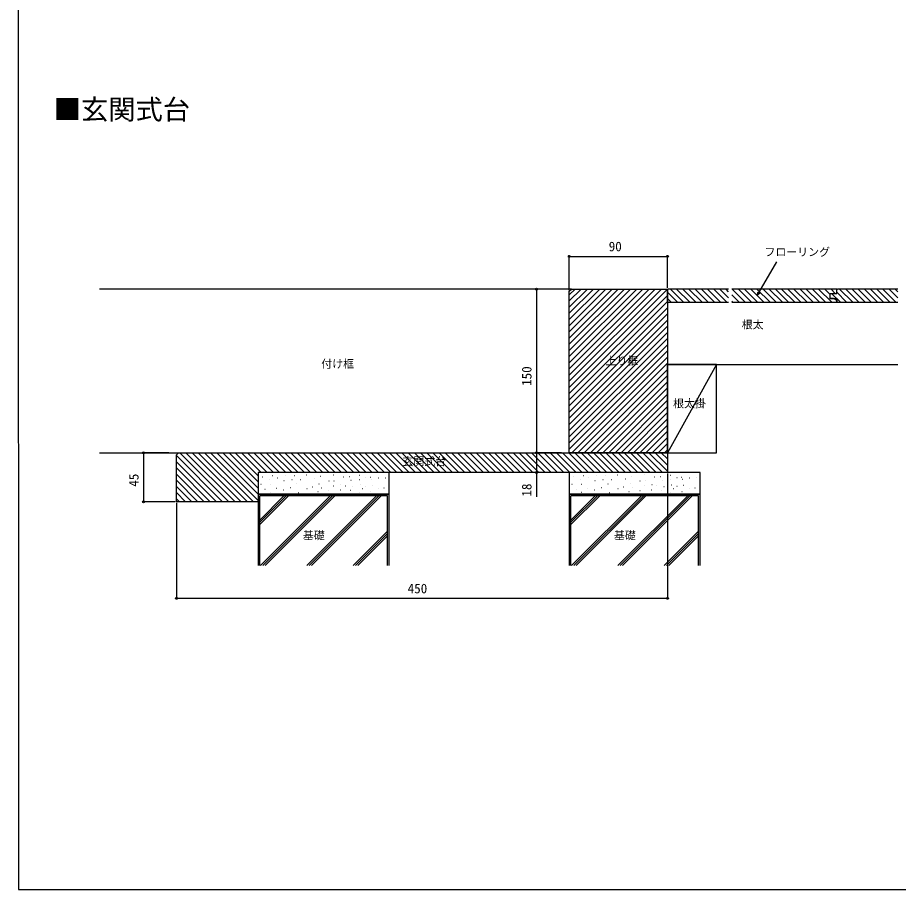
# Model space of a CAD drawing. Units: millimetres, scale not verified. Extents: x -700 to 700, y -1059 to 1057.
# Drawn here: x -700 to 107, y -1059 to -261 of the extents above; entities that cross this region are included whole.
import ezdxf
from ezdxf.enums import TextEntityAlignment as Align

# ---------------------------------------------------------------- set-up
doc = ezdxf.new("R2010")
doc.units = ezdxf.units.MM
doc.header["$LTSCALE"] = 4
for name, color, linetype in [('0-1_USER1', 3, 'Continuous'), ('0-4_YKK_D', 6, 'Continuous'), ('0-5_YKK_ZWAK', 7, 'Continuous'), ('0-6_YSS_K', 3, 'Continuous'), ('0-7_YSS_KE', 3, 'Continuous')]:
    doc.layers.add(name, color=color, linetype=linetype)
doc.styles.add('ＭＳ ゴシック', font='')
doc.styles.get('ＭＳ ゴシック').set_extended_font_data('MS Gothic')

msp = doc.modelspace()

# ---------------------------------------------------------------- linework, layer by layer
at = {"layer": '0-4_YKK_D'}
for p, q in [((-194.576, -510.351), (-194.576, -478.351)), ((-194.576, -479.351), (-104.576, -479.351)), ((-104.576, -508.351), (-104.576, -478.351)), ((-201.576, -509.351), (-225.576, -509.351)), ((-224.576, -509.351), (-224.576, -659.351)), ((-561.576, -659.351), (-585.576, -659.351)), ((-584.576, -659.351), (-584.576, -704.351)), ((-201.576, -659.351), (-225.576, -659.351)), ((-224.576, -659.351), (-223.576, -659.351)), ((-223.576, -677.353), (-223.576, -677.353)), ((-104.576, -678.351), (-104.576, -793.713)), ((-555.576, -704.351), (-585.576, -704.351)), ((-554.576, -705.351), (-554.576, -793.713)), ((-104.576, -792.713), (-554.576, -792.713))]:
    msp.add_line(p, q, dxfattribs=at)
for points in [[(-22.341, -515.351), (-20.591, -512.32), (-4.504, -484.456)], [(-19.779, -512.789), (-22.341, -515.351), (-21.403, -511.851)], [(-224.576, -659.351), (-224.576, -677.353), (-224.576, -699.648)]]:
    msp.add_lwpolyline(points, dxfattribs=at)
for centre in [(-194.576, -479.351), (-104.576, -479.351), (-224.576, -509.351), (-584.576, -659.351), (-224.576, -659.351), (-224.576, -659.351), (-224.576, -677.353), (-584.576, -704.351), (-554.576, -792.713), (-104.576, -792.713)]:
    msp.add_circle(centre, 0.875, dxfattribs=at)
at = {"layer": '0-5_YKK_ZWAK'}
msp.add_line((-700, 980.6), (-699.339, -1059.4), dxfattribs=at)
msp.add_lwpolyline([(-699.339, -1059.4), (700, -1059.4), (700, 980.6)], dxfattribs=at)
at = {"layer": '0-6_YSS_K'}
for p, q in [((-194.576, -593.788), (-110.139, -509.351)), ((-194.576, -588.131), (-115.796, -509.351)), ((-194.576, -582.474), (-121.453, -509.351)), ((-194.576, -576.817), (-127.11, -509.351)), ((-194.576, -571.16), (-132.767, -509.351)), ((-194.576, -565.503), (-138.423, -509.351)), ((-194.576, -559.846), (-144.08, -509.351)), ((-194.576, -554.19), (-149.737, -509.351)), ((-194.576, -548.533), (-155.394, -509.351)), ((-194.576, -542.876), (-161.051, -509.351)), ((-194.576, -537.219), (-166.708, -509.351)), ((-194.576, -531.562), (-172.365, -509.351)), ((-194.576, -525.905), (-178.021, -509.351)), ((-194.576, -520.248), (-183.678, -509.351)), ((-194.576, -514.592), (-189.335, -509.351)), ((-194.576, -599.444), (-104.576, -509.444)), ((-194.576, -605.101), (-104.576, -515.101)), ((-95.537, -521.351), (-104.576, -512.312)), ((-89.88, -521.351), (-101.88, -509.351)), ((-84.223, -521.351), (-96.223, -509.351)), ((-78.566, -521.351), (-90.566, -509.351)), ((-72.91, -521.351), (-84.91, -509.351)), ((-67.253, -521.351), (-79.253, -509.351)), ((-61.596, -521.351), (-73.596, -509.351)), ((-55.939, -521.351), (-67.939, -509.351)), ((-50.282, -521.351), (-62.282, -509.351)), ((-48.576, -517.401), (-56.625, -509.351)), ((-48.576, -511.744), (-50.969, -509.351)), ((-38.969, -521.351), (-45.576, -514.744)), ((-33.312, -521.351), (-45.312, -509.351)), ((-27.655, -521.351), (-39.655, -509.351)), ((-21.998, -521.351), (-33.998, -509.351)), ((-16.341, -521.351), (-28.341, -509.351)), ((-10.684, -521.351), (-22.684, -509.351)), ((-5.027, -521.351), (-17.027, -509.351)), ((0.629, -521.351), (-11.371, -509.351)), ((6.286, -521.351), (-5.714, -509.351)), ((11.943, -521.351), (-0.057, -509.351)), ((17.6, -521.351), (5.6, -509.351)), ((23.257, -521.351), (11.257, -509.351)), ((28.914, -521.351), (16.914, -509.351)), ((34.571, -521.351), (22.571, -509.351)), ((40.227, -521.351), (28.227, -509.351)), ((45.884, -521.351), (33.884, -509.351)), ((44.424, -514.234), (39.541, -509.351)), ((49.098, -513.251), (45.198, -509.351)), ((53.806, -521.351), (45.706, -513.251)), ((59.463, -521.351), (50.424, -512.312)), ((65.12, -521.351), (53.12, -509.351)), ((70.777, -521.351), (58.777, -509.351)), ((76.434, -521.351), (64.434, -509.351)), ((82.09, -521.351), (70.09, -509.351)), ((87.747, -521.351), (75.747, -509.351)), ((93.404, -521.351), (81.404, -509.351)), ((99.061, -521.351), (87.061, -509.351)), ((104.718, -521.351), (92.718, -509.351)), ((106.424, -517.401), (98.375, -509.351)), ((106.424, -511.744), (104.031, -509.351)), ((-194.576, -610.758), (-104.576, -520.758)), ((-101.194, -521.351), (-104.576, -517.969)), ((-44.625, -521.351), (-45.576, -520.401)), ((50.424, -520.234), (48.341, -518.151)), ((-194.576, -616.415), (-104.576, -526.415)), ((-194.576, -622.072), (-104.576, -532.072)), ((-194.576, -627.729), (-104.576, -537.729)), ((-194.576, -633.386), (-104.576, -543.386)), ((-194.576, -639.042), (-104.576, -549.042)), ((-194.576, -644.699), (-104.576, -554.699)), ((-194.576, -650.356), (-104.576, -560.356)), ((-194.576, -656.013), (-104.576, -566.013)), ((-192.257, -659.351), (-104.576, -571.67)), ((-186.6, -659.351), (-104.576, -577.327)), ((-59.576, -578.351), (-104.576, -578.351)), ((-104.576, -659.351), (-104.576, -578.351)), ((-180.943, -659.351), (-104.576, -582.984)), ((-175.286, -659.351), (-104.576, -588.64)), ((-169.63, -659.351), (-104.576, -594.297)), ((-163.973, -659.351), (-104.576, -599.954)), ((-158.316, -659.351), (-104.576, -605.611)), ((-152.659, -659.351), (-104.576, -611.268)), ((-147.002, -659.351), (-104.576, -616.925)), ((-141.345, -659.351), (-104.576, -622.581)), ((-135.688, -659.351), (-104.576, -628.238)), ((-130.032, -659.351), (-104.576, -633.895)), ((-124.375, -659.351), (-104.576, -639.552)), ((-118.718, -659.351), (-104.576, -645.209)), ((-113.061, -659.351), (-104.576, -650.866)), ((-551.492, -659.326), (-506.492, -704.326)), ((-545.836, -659.326), (-500.836, -704.326)), ((-540.179, -659.326), (-495.179, -704.326)), ((-534.522, -659.326), (-489.522, -704.326)), ((-528.865, -659.326), (-483.865, -704.326)), ((-523.208, -659.326), (-479.576, -702.958)), ((-517.551, -659.326), (-479.576, -697.301)), ((-511.894, -659.326), (-479.576, -691.645)), ((-506.238, -659.326), (-479.576, -685.988)), ((-500.581, -659.326), (-479.576, -680.331)), ((-494.924, -659.326), (-476.902, -677.347)), ((-489.267, -659.326), (-471.246, -677.347)), ((-483.61, -659.326), (-465.589, -677.347)), ((-477.953, -659.326), (-459.932, -677.347)), ((-472.296, -659.326), (-454.275, -677.347)), ((-466.64, -659.326), (-448.618, -677.347)), ((-460.983, -659.326), (-442.961, -677.347)), ((-455.326, -659.326), (-437.304, -677.347)), ((-449.669, -659.326), (-431.648, -677.347)), ((-444.012, -659.326), (-425.991, -677.347)), ((-438.355, -659.326), (-420.334, -677.347)), ((-432.698, -659.326), (-414.677, -677.347)), ((-427.042, -659.326), (-409.02, -677.347)), ((-421.385, -659.326), (-403.363, -677.347)), ((-415.728, -659.326), (-397.707, -677.347)), ((-410.071, -659.326), (-392.05, -677.347)), ((-404.414, -659.326), (-386.393, -677.347)), ((-398.757, -659.326), (-380.736, -677.347)), ((-393.101, -659.326), (-375.079, -677.347)), ((-387.444, -659.326), (-369.422, -677.347)), ((-381.787, -659.326), (-363.765, -677.347)), ((-376.13, -659.326), (-358.109, -677.347)), ((-370.473, -659.326), (-352.452, -677.347)), ((-364.816, -659.326), (-346.795, -677.347)), ((-359.159, -659.326), (-341.138, -677.347)), ((-353.503, -659.326), (-335.481, -677.347)), ((-347.846, -659.326), (-329.824, -677.347)), ((-342.189, -659.326), (-324.167, -677.347)), ((-336.532, -659.326), (-318.511, -677.347)), ((-330.875, -659.326), (-312.854, -677.347)), ((-325.218, -659.326), (-307.197, -677.347)), ((-319.561, -659.326), (-301.54, -677.347)), ((-313.905, -659.326), (-295.883, -677.347)), ((-308.248, -659.326), (-290.226, -677.347)), ((-302.591, -659.326), (-284.569, -677.347)), ((-296.934, -659.326), (-278.913, -677.347)), ((-291.277, -659.326), (-273.256, -677.347)), ((-285.62, -659.326), (-267.599, -677.347)), ((-279.963, -659.326), (-261.942, -677.347)), ((-274.307, -659.326), (-256.285, -677.347)), ((-268.65, -659.326), (-250.628, -677.347)), ((-262.993, -659.326), (-244.971, -677.347)), ((-257.336, -659.326), (-239.315, -677.347)), ((-251.679, -659.326), (-233.658, -677.347)), ((-246.022, -659.326), (-228.001, -677.347)), ((-240.365, -659.326), (-222.344, -677.347)), ((-234.709, -659.326), (-216.687, -677.347)), ((-229.052, -659.326), (-211.03, -677.347)), ((-223.395, -659.326), (-205.373, -677.347)), ((-217.738, -659.326), (-199.717, -677.347)), ((-212.081, -659.326), (-194.06, -677.347)), ((-206.424, -659.326), (-188.403, -677.347)), ((-200.767, -659.326), (-182.746, -677.347)), ((-195.111, -659.326), (-177.089, -677.347)), ((-189.454, -659.326), (-171.432, -677.347)), ((-183.797, -659.326), (-165.775, -677.347)), ((-178.14, -659.326), (-160.119, -677.347)), ((-172.483, -659.326), (-154.462, -677.347)), ((-166.826, -659.326), (-148.805, -677.347)), ((-161.169, -659.326), (-143.148, -677.347)), ((-155.513, -659.326), (-137.491, -677.347)), ((-149.856, -659.326), (-131.834, -677.347)), ((-144.199, -659.326), (-126.177, -677.347)), ((-138.542, -659.326), (-120.521, -677.347)), ((-132.885, -659.326), (-114.864, -677.347)), ((-127.228, -659.326), (-109.207, -677.347)), ((-121.571, -659.326), (-104.576, -676.322)), ((-115.915, -659.326), (-104.576, -670.665)), ((-110.258, -659.326), (-104.576, -665.008)), ((-107.404, -659.351), (-104.576, -656.523)), ((-554.576, -661.899), (-512.149, -704.326)), ((-554.576, -667.556), (-517.806, -704.326)), ((-554.576, -673.213), (-523.463, -704.326)), ((-554.55, -678.895), (-529.12, -704.326)), ((-554.55, -684.552), (-534.777, -704.326)), ((-475.544, -681.397), (-475.344, -681.397)), ((-469.362, -684.168), (-469.162, -684.168)), ((-466.826, -680.11), (-466.626, -680.11)), ((-462.11, -682.397), (-461.91, -682.397)), ((-456.089, -684.745), (-455.889, -684.745)), ((-454.393, -679.967), (-454.193, -679.967)), ((-448.82, -683.969), (-448.62, -683.969)), ((-446.248, -680.11), (-446.048, -680.11)), ((-440.796, -683.88), (-440.596, -683.88)), ((-435.673, -679.539), (-435.473, -679.539)), ((-428.389, -683.303), (-428.189, -683.303)), ((-422.382, -680.825), (-422.182, -680.825)), ((-414.808, -685.112), (-414.608, -685.112)), ((-410.807, -679.682), (-410.607, -679.682)), ((-410.211, -685.034), (-410.011, -685.034)), ((-401.375, -681.397), (-401.175, -681.397)), ((-395.945, -680.968), (-395.745, -680.968)), ((-394.63, -684.457), (-394.43, -684.457)), ((-387.085, -679.825), (-386.885, -679.825)), ((-386.656, -683.683), (-386.456, -683.683)), ((-381.082, -682.111), (-380.882, -682.111)), ((-376.938, -681.825), (-376.738, -681.825)), ((-375.875, -683.591), (-375.675, -683.591)), ((-369.364, -682.254), (-369.164, -682.254)), ((-363.179, -682.149), (-362.979, -682.149)), ((-190.544, -681.393), (-190.344, -681.393)), ((-184.362, -684.165), (-184.162, -684.165)), ((-181.826, -680.107), (-181.626, -680.107)), ((-177.11, -682.393), (-176.91, -682.393)), ((-171.089, -684.742), (-170.889, -684.742)), ((-169.393, -679.964), (-169.193, -679.964)), ((-163.82, -683.965), (-163.62, -683.965)), ((-161.248, -680.107), (-161.048, -680.107)), ((-155.796, -683.876), (-155.596, -683.876)), ((-150.673, -679.535), (-150.473, -679.535)), ((-143.389, -683.299), (-143.189, -683.299)), ((-137.382, -680.821), (-137.182, -680.821)), ((-129.808, -685.108), (-129.608, -685.108)), ((-125.807, -679.678), (-125.607, -679.678)), ((-125.211, -685.03), (-125.011, -685.03)), ((-116.375, -681.393), (-116.175, -681.393)), ((-110.945, -680.964), (-110.745, -680.964)), ((-109.63, -684.453), (-109.43, -684.453)), ((-102.085, -679.821), (-101.885, -679.821)), ((-101.656, -683.679), (-101.456, -683.679)), ((-96.082, -682.107), (-95.882, -682.107)), ((-91.938, -681.821), (-91.738, -681.821)), ((-90.875, -683.587), (-90.675, -683.587)), ((-84.364, -682.25), (-84.164, -682.25)), ((-78.179, -682.145), (-77.979, -682.145)), ((-554.55, -690.209), (-540.434, -704.326)), ((-477.116, -687.97), (-476.916, -687.97)), ((-473.401, -692.536), (-473.201, -692.536)), ((-468.398, -688.113), (-468.198, -688.113)), ((-462.725, -691.67), (-462.525, -691.67)), ((-456.394, -693.401), (-456.194, -693.401)), ((-450.03, -691.093), (-449.83, -691.093)), ((-444.247, -687.827), (-444.047, -687.827)), ((-435.025, -691.959), (-434.825, -691.959)), ((-430.099, -690.543), (-429.899, -690.543)), ((-423.954, -687.827), (-423.754, -687.827)), ((-421.464, -691.382), (-421.264, -691.382)), ((-410.521, -689.685), (-410.321, -689.685)), ((-404.44, -693.402), (-404.24, -693.402)), ((-403.947, -688.542), (-403.747, -688.542)), ((-399.517, -689.685), (-399.317, -689.685)), ((-394.944, -693.544), (-394.744, -693.544)), ((-392.944, -690.114), (-392.744, -690.114)), ((-386.227, -688.828), (-386.027, -688.828)), ((-383.954, -691.959), (-383.754, -691.959)), ((-381.082, -689.828), (-380.882, -689.828)), ((-375.223, -688.971), (-375.023, -688.971)), ((-369.815, -691.959), (-369.615, -691.959)), ((-364.505, -691.543), (-364.305, -691.543)), ((-192.116, -687.966), (-191.916, -687.966)), ((-188.401, -692.532), (-188.201, -692.532)), ((-183.398, -688.109), (-183.198, -688.109)), ((-177.725, -691.667), (-177.525, -691.667)), ((-171.394, -693.397), (-171.194, -693.397)), ((-165.03, -691.09), (-164.83, -691.09)), ((-159.247, -687.823), (-159.047, -687.823)), ((-150.025, -691.955), (-149.825, -691.955)), ((-145.099, -690.539), (-144.899, -690.539)), ((-138.954, -687.823), (-138.754, -687.823)), ((-136.464, -691.378), (-136.264, -691.378)), ((-125.521, -689.681), (-125.321, -689.681)), ((-119.44, -693.398), (-119.24, -693.398)), ((-118.947, -688.538), (-118.747, -688.538)), ((-114.517, -689.681), (-114.317, -689.681)), ((-109.944, -693.54), (-109.744, -693.54)), ((-107.944, -690.11), (-107.744, -690.11)), ((-101.227, -688.824), (-101.027, -688.824)), ((-98.954, -691.955), (-98.754, -691.955)), ((-96.082, -689.824), (-95.882, -689.824)), ((-90.223, -688.967), (-90.023, -688.967)), ((-84.815, -691.955), (-84.615, -691.955)), ((-79.505, -691.539), (-79.305, -691.539)), ((-554.55, -695.866), (-546.09, -704.326)), ((-554.55, -701.523), (-551.747, -704.326)), ((-478.076, -762.717), (-478.076, -698.851)), ((-361.076, -698.851), (-478.076, -698.851)), ((-478.076, -725.193), (-451.734, -698.851)), ((-478.076, -723.072), (-453.855, -698.851)), ((-478.076, -720.95), (-455.976, -698.851)), ((-413.55, -698.851), (-477.416, -762.717)), ((-475.294, -762.717), (-411.429, -698.851)), ((-409.307, -698.851), (-473.173, -762.717)), ((-468.684, -695.544), (-468.484, -695.544)), ((-442.961, -695.83), (-442.761, -695.83)), ((-434.989, -762.717), (-371.123, -698.851)), ((-432.868, -762.717), (-369.002, -698.851)), ((-430.747, -762.717), (-366.881, -698.851)), ((-424.955, -694.687), (-424.755, -694.687)), ((-414.951, -693.972), (-414.751, -693.972)), ((-387.227, -695.687), (-387.027, -695.687)), ((-376.509, -694.687), (-376.309, -694.687)), ((-361.076, -762.717), (-361.076, -698.851)), ((-193.076, -762.713), (-193.076, -698.847)), ((-76.076, -698.847), (-193.076, -698.847)), ((-193.076, -725.189), (-166.734, -698.847)), ((-193.076, -723.068), (-168.855, -698.847)), ((-193.076, -720.947), (-170.976, -698.847)), ((-128.55, -698.847), (-192.416, -762.713)), ((-190.294, -762.713), (-126.429, -698.847)), ((-124.307, -698.847), (-188.173, -762.713)), ((-183.684, -695.54), (-183.484, -695.54)), ((-157.961, -695.826), (-157.761, -695.826)), ((-149.989, -762.713), (-86.123, -698.847)), ((-147.868, -762.713), (-84.002, -698.847)), ((-145.747, -762.713), (-81.881, -698.847)), ((-139.955, -694.683), (-139.755, -694.683)), ((-129.951, -693.968), (-129.751, -693.968)), ((-102.227, -695.683), (-102.027, -695.683)), ((-91.509, -694.683), (-91.309, -694.683)), ((-76.076, -762.713), (-76.076, -698.847)), ((-392.563, -762.717), (-361.076, -731.23)), ((-390.442, -762.717), (-361.076, -733.351)), ((-107.563, -762.713), (-76.076, -731.226)), ((-105.442, -762.713), (-76.076, -733.347)), ((-388.32, -762.717), (-361.076, -735.472)), ((-103.32, -762.713), (-76.076, -735.469))]:
    msp.add_line(p, q, dxfattribs=at)
msp.add_lwpolyline([(-104.576, -659.351), (-59.576, -659.351), (-59.576, -578.351)], close=True, dxfattribs=at)
at = {"layer": '0-7_YSS_KE'}
for p, q in [((-192.576, -509.351), (-625.032, -509.351)), ((-103.776, -509.351), (-104.576, -510.151)), ((-104.576, -521.351), (-104.576, -510.151)), ((-48.576, -509.351), (-103.776, -509.351)), ((50.424, -509.351), (-45.576, -509.351)), ((44.424, -517.626), (44.424, -513.251)), ((44.424, -513.251), (50.424, -513.251)), ((51.224, -509.351), (50.424, -510.151)), ((50.424, -513.251), (50.424, -510.151)), ((106.424, -509.351), (51.224, -509.351)), ((-104.576, -521.351), (-48.576, -521.351)), ((-45.576, -521.351), (50.424, -521.351)), ((50.424, -518.151), (44.447, -517.628)), ((50.424, -521.351), (50.424, -518.151)), ((50.424, -518.351), (50.424, -521.351)), ((50.424, -521.351), (106.424, -521.351)), ((-104.576, -578.351), (106.424, -578.351)), ((-625.032, -659.351), (-192.576, -659.351)), ((-479.576, -697.351), (-479.576, -762.717)), ((-359.576, -697.351), (-479.576, -697.351)), ((-359.576, -762.717), (-359.576, -697.351)), ((-194.576, -697.347), (-194.576, -762.713)), ((-74.576, -697.347), (-194.576, -697.347)), ((-74.576, -762.713), (-74.576, -697.347))]:
    msp.add_line(p, q, dxfattribs=at)
for points in [[(-194.576, -659.351), (-194.576, -511.351), (-192.576, -509.351), (-104.576, -509.351), (-104.576, -659.351)], [(-359.576, -697.351), (-359.576, -677.351), (-479.576, -677.351), (-479.576, -697.351)], [(-74.576, -697.347), (-74.576, -677.347), (-194.576, -677.347), (-194.576, -697.347)]]:
    msp.add_lwpolyline(points, close=True, dxfattribs=at)
for points in [[(50.424, -518.151), (44.424, -518.151), (44.424, -513.251), (50.424, -513.251), (50.424, -509.351)], [(-479.576, -677.356), (-479.576, -704.351), (-554.576, -704.351), (-554.576, -661.351), (-552.576, -659.351)], [(-552.576, -659.351), (-104.576, -659.351), (-104.576, -677.351), (-479.576, -677.356)]]:
    msp.add_lwpolyline(points, dxfattribs=at)

# ---------------------------------------------------------------- texts
at = {"layer": '0-1_USER1', "style": 'ＭＳ ゴシック'}
for s, height, p in [('■玄関式台', 18.33, (-667, -359.4)), ('根太', 7.331, (-36.59, -547.746)), ('上り框', 7.331, (-161.338, -580.961)), ('付け框', 7.331, (-421.788, -583.768)), ('根太掛', 7.331, (-99.455, -620.093)), ('玄関式台', 7.331, (-347.449, -673.09)), ('基礎', 7.331, (-438.682, -740.909)), ('基礎', 7.331, (-153.682, -740.905))]:
    msp.add_text(s, height=height, dxfattribs=at).set_placement(p, align=Align.BOTTOM_LEFT)
at = {"layer": '0-4_YKK_D', "style": 'ＭＳ ゴシック'}
for s, height, p in [('90', 8.798, (-158.473, -477.351)), ('フローリング', 7.331, (-15.739, -481.264)), ('450', 8.798, (-342.667, -790.713))]:
    msp.add_text(s, height=height, dxfattribs=at).set_placement(p, align=Align.BOTTOM_LEFT)
for s, p in [('150', (-226.576, -598.056)), ('45', (-586.576, -690.442)), ('18', (-226.576, -699.489))]:
    msp.add_text(s, height=8.798, rotation=90, dxfattribs=at).set_placement(p, align=Align.BOTTOM_LEFT)

doc.saveas('drawing.dxf')
